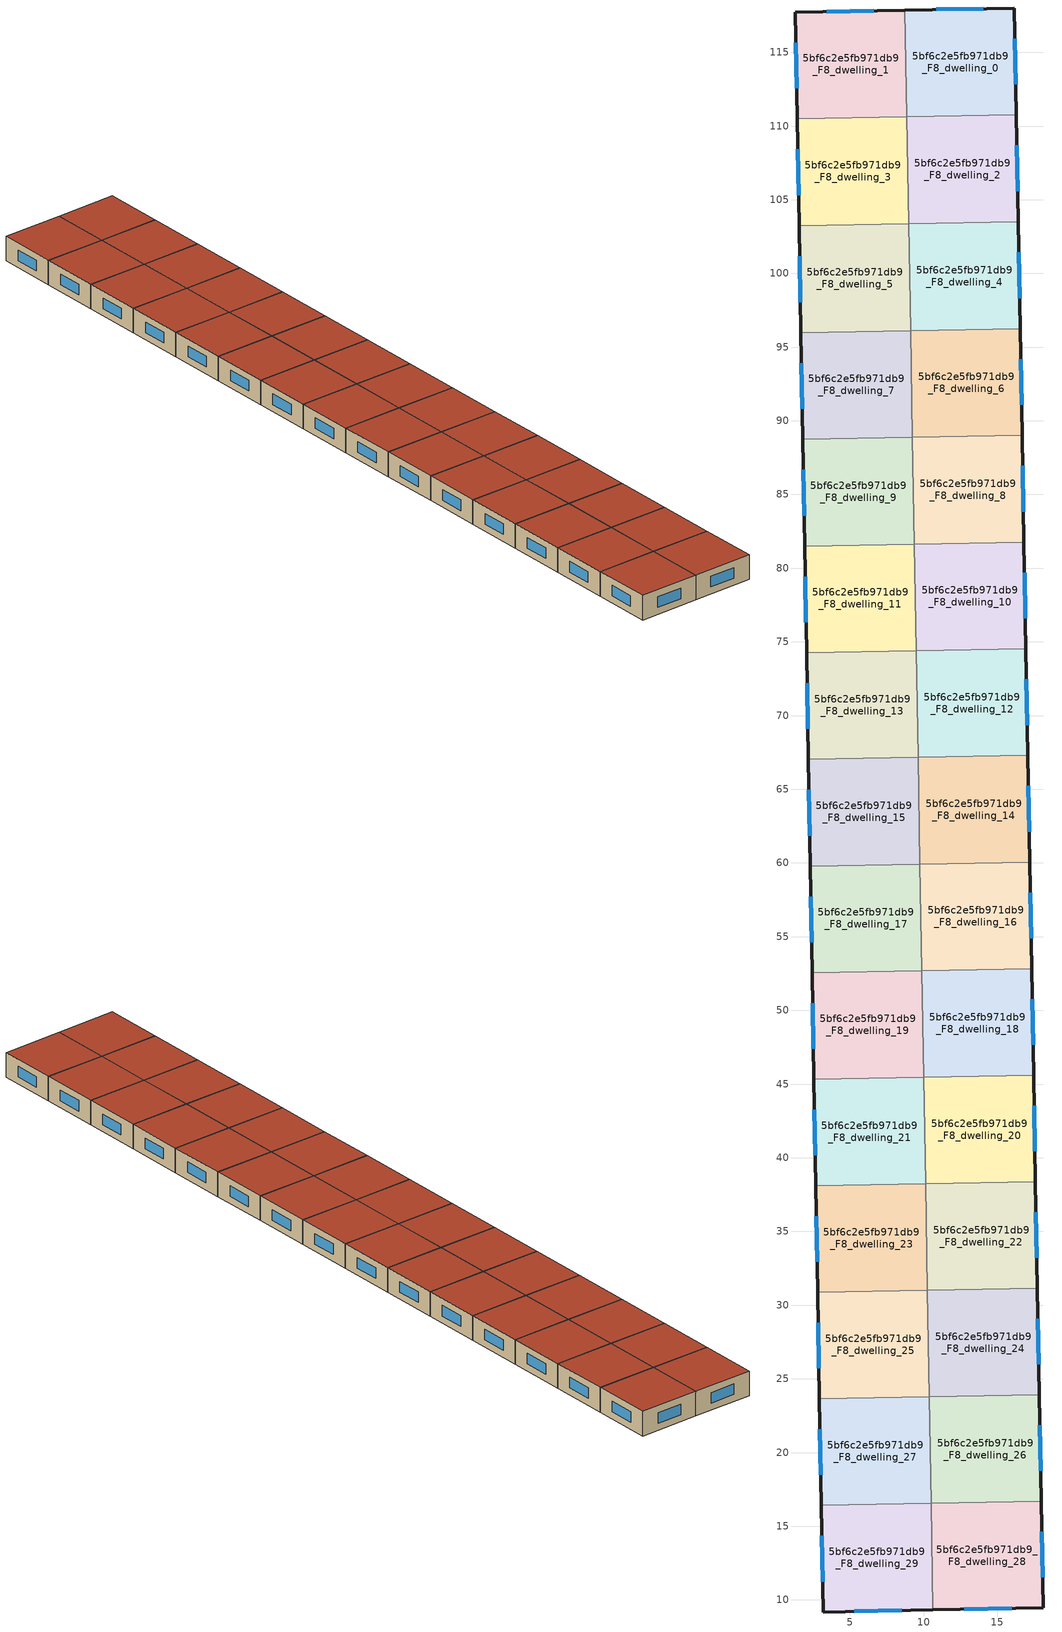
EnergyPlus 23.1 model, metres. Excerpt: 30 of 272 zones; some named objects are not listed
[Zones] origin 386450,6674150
5bf6c2e5fb971db9_F8_dwelling_0
 floor to 5bf6c2e5fb971db9_F7_dwelling_0 (EU_floor_Construction): 16.16,118.01 16.29,110.75 8.86,110.62 8.73,117.87 z24
 wall outside (EU_wall_Construction): 16.29,110.75 16.16,118.01 8.73,117.87 z24:27
 wall to 5bf6c2e5fb971db9_F8_dwelling_1 (EU_wall_Construction): 8.73,117.87 8.86,110.62 z24:27
 wall to 5bf6c2e5fb971db9_F8_dwelling_2 (EU_wall_Construction): 8.86,110.62 16.29,110.75 z24:27
 window (EU_Window_Construction): 14.03,117.97 10.85,117.91 / 16.25,112.82 16.19,115.93 z24.86:26.14
 roof outside (EU_roof_Construction): 16.29,110.75 16.16,118.01 8.73,117.87 8.86,110.62 z27
5bf6c2e5fb971db9_F8_dwelling_1
 floor to 5bf6c2e5fb971db9_F7_dwelling_1 (EU_floor_Construction): 8.73,117.87 8.86,110.62 1.42,110.48 1.3,117.72 z24
 wall outside (EU_wall_Construction): 8.73,117.87 1.3,117.72 1.42,110.48 z24:27
 wall to 5bf6c2e5fb971db9_F8_dwelling_3 (EU_wall_Construction): 1.42,110.48 8.85,110.62 z24:27
 window (EU_Window_Construction): 6.61,117.83 3.42,117.77 / 1.33,115.66 1.39,112.55 z24.86:26.14
 roof outside (EU_roof_Construction): 8.86,110.62 8.73,117.87 1.3,117.72 1.42,110.48 z27
5bf6c2e5fb971db9_F8_dwelling_10
 floor to 5bf6c2e5fb971db9_F7_dwelling_10 (EU_floor_Construction): 16.8,81.77 16.93,74.53 9.49,74.4 9.36,81.64 z24
 wall outside (EU_wall_Construction): 16.93,74.53 16.8,81.77 z24:27
 wall to 5bf6c2e5fb971db9_F8_dwelling_11 (EU_wall_Construction): 9.36,81.64 9.49,74.4 z24:27
 wall to 5bf6c2e5fb971db9_F8_dwelling_12 (EU_wall_Construction): 9.49,74.4 16.93,74.53 z24:27
 wall to 5bf6c2e5fb971db9_F8_dwelling_8 (EU_wall_Construction): 16.8,81.77 9.37,81.64 z24:27
 window (EU_Window_Construction): 16.9,76.6 16.84,79.7 z24.86:26.14
 roof outside (EU_roof_Construction): 16.93,74.53 16.8,81.77 9.36,81.64 9.49,74.4 z27
5bf6c2e5fb971db9_F8_dwelling_11
 floor to 5bf6c2e5fb971db9_F7_dwelling_11 (EU_floor_Construction): 9.36,81.64 9.49,74.4 2.05,74.26 1.92,81.5 z24
 wall outside (EU_wall_Construction): 1.92,81.5 2.05,74.26 z24:27
 wall to 5bf6c2e5fb971db9_F8_dwelling_9 (EU_wall_Construction): 9.36,81.64 1.92,81.5 z24:27
 wall to 5bf6c2e5fb971db9_F8_dwelling_13 (EU_wall_Construction): 2.05,74.26 9.49,74.4 z24:27
 window (EU_Window_Construction): 1.96,79.43 2.01,76.33 z24.86:26.14
 roof outside (EU_roof_Construction): 9.49,74.4 9.36,81.64 1.92,81.5 2.05,74.26 z27
5bf6c2e5fb971db9_F8_dwelling_12
 floor to 5bf6c2e5fb971db9_F7_dwelling_12 (EU_floor_Construction): 16.93,74.53 17.07,67.29 9.62,67.16 9.49,74.4 z24
 wall outside (EU_wall_Construction): 17.07,67.29 16.93,74.53 z24:27
 wall to 5bf6c2e5fb971db9_F8_dwelling_13 (EU_wall_Construction): 9.49,74.4 9.62,67.16 z24:27
 wall to 5bf6c2e5fb971db9_F8_dwelling_14 (EU_wall_Construction): 9.62,67.16 17.07,67.29 z24:27
 window (EU_Window_Construction): 17.03,69.36 16.97,72.46 z24.86:26.14
 roof outside (EU_roof_Construction): 17.07,67.29 16.93,74.53 9.49,74.4 9.62,67.16 z27
5bf6c2e5fb971db9_F8_dwelling_13
 floor to 5bf6c2e5fb971db9_F7_dwelling_13 (EU_floor_Construction): 9.49,74.4 9.62,67.16 2.17,67.03 2.05,74.26 z24
 wall outside (EU_wall_Construction): 2.05,74.26 2.17,67.03 z24:27
 wall to 5bf6c2e5fb971db9_F8_dwelling_15 (EU_wall_Construction): 2.17,67.03 9.62,67.16 z24:27
 window (EU_Window_Construction): 2.09,72.2 2.14,69.09 z24.86:26.14
 roof outside (EU_roof_Construction): 9.62,67.16 9.49,74.4 2.05,74.26 2.17,67.03 z27
5bf6c2e5fb971db9_F8_dwelling_14
 floor to 5bf6c2e5fb971db9_F7_dwelling_14 (EU_floor_Construction): 17.07,67.29 17.19,60.06 9.75,59.92 9.62,67.16 z24
 wall outside (EU_wall_Construction): 17.19,60.06 17.07,67.29 z24:27
 wall to 5bf6c2e5fb971db9_F8_dwelling_15 (EU_wall_Construction): 9.62,67.16 9.75,59.92 z24:27
 wall to 5bf6c2e5fb971db9_F8_dwelling_16 (EU_wall_Construction): 9.75,59.92 17.19,60.06 z24:27
 window (EU_Window_Construction): 17.16,62.13 17.1,65.23 z24.86:26.14
 roof outside (EU_roof_Construction): 17.19,60.06 17.07,67.29 9.62,67.16 9.75,59.92 z27
5bf6c2e5fb971db9_F8_dwelling_15
 floor to 5bf6c2e5fb971db9_F7_dwelling_15 (EU_floor_Construction): 9.62,67.16 9.75,59.92 2.3,59.79 2.17,67.03 z24
 wall outside (EU_wall_Construction): 2.17,67.03 2.3,59.79 z24:27
 wall to 5bf6c2e5fb971db9_F8_dwelling_17 (EU_wall_Construction): 2.3,59.79 9.75,59.92 z24:27
 window (EU_Window_Construction): 2.21,64.96 2.26,61.86 z24.86:26.14
 roof outside (EU_roof_Construction): 9.75,59.92 9.62,67.16 2.17,67.03 2.3,59.79 z27
5bf6c2e5fb971db9_F8_dwelling_16
 floor to 5bf6c2e5fb971db9_F7_dwelling_16 (EU_floor_Construction): 17.19,60.06 17.32,52.82 9.88,52.69 9.75,59.92 z24
 wall outside (EU_wall_Construction): 17.32,52.82 17.19,60.06 z24:27
 wall to 5bf6c2e5fb971db9_F8_dwelling_17 (EU_wall_Construction): 9.75,59.92 9.88,52.69 z24:27
 wall to 5bf6c2e5fb971db9_F8_dwelling_18 (EU_wall_Construction): 9.88,52.69 17.32,52.82 z24:27
 window (EU_Window_Construction): 17.29,54.89 17.23,57.99 z24.86:26.14
 roof outside (EU_roof_Construction): 17.32,52.82 17.19,60.06 9.75,59.92 9.88,52.69 z27
5bf6c2e5fb971db9_F8_dwelling_17
 floor to 5bf6c2e5fb971db9_F7_dwelling_17 (EU_floor_Construction): 9.75,59.92 9.88,52.69 2.43,52.56 2.3,59.79 z24
 wall outside (EU_wall_Construction): 2.3,59.79 2.43,52.56 z24:27
 wall to 5bf6c2e5fb971db9_F8_dwelling_19 (EU_wall_Construction): 2.43,52.56 9.87,52.69 z24:27
 window (EU_Window_Construction): 2.34,57.72 2.39,54.62 z24.86:26.14
 roof outside (EU_roof_Construction): 9.88,52.69 9.75,59.92 2.3,59.79 2.43,52.56 z27
5bf6c2e5fb971db9_F8_dwelling_18
 floor to 5bf6c2e5fb971db9_F7_dwelling_18 (EU_floor_Construction): 17.32,52.82 17.45,45.59 10,45.46 9.87,52.69 z24
 wall outside (EU_wall_Construction): 17.45,45.59 17.32,52.82 z24:27
 wall to 5bf6c2e5fb971db9_F8_dwelling_19 (EU_wall_Construction): 9.87,52.69 10,45.46 z24:27
 wall to 5bf6c2e5fb971db9_F8_dwelling_20 (EU_wall_Construction): 10,45.46 17.45,45.59 z24:27
 window (EU_Window_Construction): 17.42,47.66 17.36,50.76 z24.86:26.14
 roof outside (EU_roof_Construction): 17.45,45.59 17.32,52.82 9.87,52.69 10,45.46 z27
5bf6c2e5fb971db9_F8_dwelling_19
 floor to 5bf6c2e5fb971db9_F7_dwelling_19 (EU_floor_Construction): 9.87,52.69 10,45.46 2.55,45.33 2.43,52.56 z24
 wall outside (EU_wall_Construction): 2.43,52.56 2.55,45.33 z24:27
 wall to 5bf6c2e5fb971db9_F8_dwelling_21 (EU_wall_Construction): 2.55,45.33 10,45.46 z24:27
 window (EU_Window_Construction): 2.46,50.49 2.52,47.39 z24.86:26.14
 roof outside (EU_roof_Construction): 10,45.46 9.87,52.69 2.43,52.56 2.55,45.33 z27
5bf6c2e5fb971db9_F8_dwelling_2
 floor to 5bf6c2e5fb971db9_F7_dwelling_2 (EU_floor_Construction): 16.29,110.75 16.42,103.5 8.98,103.37 8.85,110.62 z24
 wall outside (EU_wall_Construction): 16.42,103.5 16.29,110.75 z24:27
 wall to 5bf6c2e5fb971db9_F8_dwelling_3 (EU_wall_Construction): 8.85,110.62 8.98,103.37 z24:27
 wall to 5bf6c2e5fb971db9_F8_dwelling_4 (EU_wall_Construction): 8.98,103.37 16.42,103.5 z24:27
 window (EU_Window_Construction): 16.38,105.57 16.32,108.68 z24.86:26.14
 roof outside (EU_roof_Construction): 16.42,103.5 16.29,110.75 8.85,110.62 8.98,103.37 z27
5bf6c2e5fb971db9_F8_dwelling_20
 floor to 5bf6c2e5fb971db9_F7_dwelling_20 (EU_floor_Construction): 17.45,45.59 17.58,38.36 10.13,38.23 10,45.46 z24
 wall outside (EU_wall_Construction): 17.58,38.36 17.45,45.59 z24:27
 wall to 5bf6c2e5fb971db9_F8_dwelling_21 (EU_wall_Construction): 10,45.46 10.13,38.23 z24:27
 wall to 5bf6c2e5fb971db9_F8_dwelling_22 (EU_wall_Construction): 10.13,38.23 17.58,38.36 z24:27
 window (EU_Window_Construction): 17.55,40.43 17.49,43.53 z24.86:26.14
 roof outside (EU_roof_Construction): 17.58,38.36 17.45,45.59 10,45.46 10.13,38.23 z27
5bf6c2e5fb971db9_F8_dwelling_21
 floor to 5bf6c2e5fb971db9_F7_dwelling_21 (EU_floor_Construction): 10,45.46 10.13,38.23 2.68,38.1 2.55,45.33 z24
 wall outside (EU_wall_Construction): 2.55,45.33 2.68,38.1 z24:27
 wall to 5bf6c2e5fb971db9_F8_dwelling_23 (EU_wall_Construction): 2.68,38.1 10.13,38.23 z24:27
 window (EU_Window_Construction): 2.59,43.26 2.64,40.16 z24.86:26.14
 roof outside (EU_roof_Construction): 10.13,38.23 10,45.46 2.55,45.33 2.68,38.1 z27
5bf6c2e5fb971db9_F8_dwelling_22
 floor to 5bf6c2e5fb971db9_F7_dwelling_22 (EU_floor_Construction): 17.58,38.36 17.71,31.14 10.26,31 10.13,38.23 z24
 wall outside (EU_wall_Construction): 17.71,31.14 17.58,38.36 z24:27
 wall to 5bf6c2e5fb971db9_F8_dwelling_23 (EU_wall_Construction): 10.13,38.23 10.26,31 z24:27
 wall to 5bf6c2e5fb971db9_F8_dwelling_24 (EU_wall_Construction): 10.26,31 17.71,31.14 z24:27
 window (EU_Window_Construction): 17.67,33.2 17.62,36.3 z24.86:26.14
 roof outside (EU_roof_Construction): 17.71,31.14 17.58,38.36 10.13,38.23 10.26,31 z27
5bf6c2e5fb971db9_F8_dwelling_23
 floor to 5bf6c2e5fb971db9_F7_dwelling_23 (EU_floor_Construction): 10.13,38.23 10.26,31 2.8,30.87 2.68,38.1 z24
 wall outside (EU_wall_Construction): 2.68,38.1 2.8,30.87 z24:27
 wall to 5bf6c2e5fb971db9_F8_dwelling_25 (EU_wall_Construction): 2.8,30.87 10.26,31 z24:27
 window (EU_Window_Construction): 2.71,36.03 2.77,32.94 z24.86:26.14
 roof outside (EU_roof_Construction): 10.26,31 10.13,38.23 2.68,38.1 2.8,30.87 z27
5bf6c2e5fb971db9_F8_dwelling_24
 floor to 5bf6c2e5fb971db9_F7_dwelling_24 (EU_floor_Construction): 17.71,31.14 17.84,23.91 10.39,23.78 10.26,31 z24
 wall outside (EU_wall_Construction): 17.84,23.91 17.71,31.14 z24:27
 wall to 5bf6c2e5fb971db9_F8_dwelling_25 (EU_wall_Construction): 10.26,31 10.39,23.78 17.84,23.91 z24:27
 window (EU_Window_Construction): 17.8,25.98 17.75,29.07 z24.86:26.14
 roof outside (EU_roof_Construction): 17.84,23.91 17.71,31.14 10.26,31 10.39,23.78 z27
5bf6c2e5fb971db9_F8_dwelling_25
 floor to 5bf6c2e5fb971db9_F7_dwelling_25 (EU_floor_Construction): 10.26,31 10.39,23.78 2.93,23.64 2.8,30.87 z24
 wall outside (EU_wall_Construction): 2.8,30.87 2.93,23.64 z24:27
 wall to 5bf6c2e5fb971db9_F8_dwelling_26 (EU_wall_Construction): 10.38,23.78 17.84,23.91 z24:27
 wall to 5bf6c2e5fb971db9_F8_dwelling_27 (EU_wall_Construction): 2.93,23.64 10.38,23.78 z24:27
 window (EU_Window_Construction): 2.84,28.81 2.89,25.71 z24.86:26.14
 roof outside (EU_roof_Construction): 10.39,23.78 10.26,31 2.8,30.87 2.93,23.64 z27
5bf6c2e5fb971db9_F8_dwelling_26
 floor to 5bf6c2e5fb971db9_F7_dwelling_26 (EU_floor_Construction): 17.84,23.91 17.97,16.69 10.51,16.56 10.38,23.78 z24
 wall outside (EU_wall_Construction): 17.97,16.69 17.84,23.91 z24:27
 wall to 5bf6c2e5fb971db9_F8_dwelling_28 (EU_wall_Construction): 10.51,16.56 17.97,16.69 z24:27
 wall to 5bf6c2e5fb971db9_F8_dwelling_27 (EU_wall_Construction): 10.38,23.78 10.51,16.56 z24:27
 window (EU_Window_Construction): 17.93,18.75 17.88,21.85 z24.86:26.14
 roof outside (EU_roof_Construction): 17.97,16.69 17.84,23.91 10.38,23.78 10.51,16.56 z27
5bf6c2e5fb971db9_F8_dwelling_27
 floor to 5bf6c2e5fb971db9_F7_dwelling_27 (EU_floor_Construction): 10.38,23.78 10.51,16.56 3.05,16.42 2.93,23.64 z24
 wall outside (EU_wall_Construction): 2.93,23.64 3.05,16.42 z24:27
 wall to 5bf6c2e5fb971db9_F8_dwelling_29 (EU_wall_Construction): 3.05,16.42 10.5,16.56 z24:27
 wall to 5bf6c2e5fb971db9_F8_dwelling_28 (EU_wall_Construction): 10.5,16.56 10.51,16.56 z24:27
 window (EU_Window_Construction): 2.96,21.58 3.02,18.49 z24.86:26.14
 roof outside (EU_roof_Construction): 10.51,16.56 10.38,23.78 2.93,23.64 3.05,16.42 z27
5bf6c2e5fb971db9_F8_dwelling_28
 floor to 5bf6c2e5fb971db9_F7_dwelling_28 (EU_floor_Construction): 17.97,16.69 18.1,9.49 10.63,9.33 10.5,16.55 10.51,16.56 z24
 wall outside (EU_wall_Construction): 10.63,9.33 18.1,9.49 17.97,16.69 z24:27
 wall to 5bf6c2e5fb971db9_F8_dwelling_29 (EU_wall_Construction): 10.5,16.55 10.63,9.33 z24:27
 window (EU_Window_Construction): 18.06,11.54 18.01,14.63 / 12.76,9.38 15.96,9.44 z24.86:26.14
 roof outside (EU_roof_Construction): 18.1,9.49 17.97,16.69 10.51,16.56 10.5,16.55 10.63,9.33 z27
5bf6c2e5fb971db9_F8_dwelling_29
 floor to 5bf6c2e5fb971db9_F7_dwelling_29 (EU_floor_Construction): 10.5,16.55 10.63,9.33 3.18,9.18 3.05,16.42 z24
 wall outside (EU_wall_Construction): 3.05,16.42 3.18,9.18 10.63,9.33 z24:27
 window (EU_Window_Construction): 5.31,9.23 8.5,9.29 / 3.09,14.35 3.14,11.25 z24.86:26.14
 roof outside (EU_roof_Construction): 10.63,9.33 10.5,16.55 3.05,16.42 3.18,9.18 z27
5bf6c2e5fb971db9_F8_dwelling_3
 floor to 5bf6c2e5fb971db9_F7_dwelling_3 (EU_floor_Construction): 8.85,110.62 8.98,103.37 1.55,103.24 1.42,110.48 z24
 wall outside (EU_wall_Construction): 1.42,110.48 1.55,103.24 z24:27
 wall to 5bf6c2e5fb971db9_F8_dwelling_5 (EU_wall_Construction): 1.55,103.24 8.98,103.37 z24:27
 window (EU_Window_Construction): 1.46,108.41 1.51,105.31 z24.86:26.14
 roof outside (EU_roof_Construction): 8.98,103.37 8.85,110.62 1.42,110.48 1.55,103.24 z27
5bf6c2e5fb971db9_F8_dwelling_4
 floor to 5bf6c2e5fb971db9_F7_dwelling_4 (EU_floor_Construction): 16.42,103.5 16.55,96.25 9.11,96.12 8.98,103.37 z24
 wall outside (EU_wall_Construction): 16.55,96.25 16.42,103.5 z24:27
 wall to 5bf6c2e5fb971db9_F8_dwelling_5 (EU_wall_Construction): 8.98,103.37 9.11,96.12 z24:27
 wall to 5bf6c2e5fb971db9_F8_dwelling_6 (EU_wall_Construction): 9.11,96.12 16.55,96.25 z24:27
 window (EU_Window_Construction): 16.51,98.33 16.45,101.43 z24.86:26.14
 roof outside (EU_roof_Construction): 16.55,96.25 16.42,103.5 8.98,103.37 9.11,96.12 z27
5bf6c2e5fb971db9_F8_dwelling_5
 floor to 5bf6c2e5fb971db9_F7_dwelling_5 (EU_floor_Construction): 8.98,103.37 9.11,96.12 1.67,95.99 1.55,103.24 z24
 wall outside (EU_wall_Construction): 1.55,103.24 1.67,95.99 z24:27
 wall to 5bf6c2e5fb971db9_F8_dwelling_7 (EU_wall_Construction): 1.67,95.99 9.11,96.12 z24:27
 window (EU_Window_Construction): 1.58,101.16 1.64,98.06 z24.86:26.14
 roof outside (EU_roof_Construction): 9.11,96.12 8.98,103.37 1.55,103.24 1.67,95.99 z27
5bf6c2e5fb971db9_F8_dwelling_6
 floor to 5bf6c2e5fb971db9_F7_dwelling_6 (EU_floor_Construction): 16.55,96.25 16.68,89.01 9.24,88.88 9.11,96.12 z24
 wall outside (EU_wall_Construction): 16.68,89.01 16.55,96.25 z24:27
 wall to 5bf6c2e5fb971db9_F8_dwelling_7 (EU_wall_Construction): 9.11,96.12 9.24,88.88 z24:27
 wall to 5bf6c2e5fb971db9_F8_dwelling_8 (EU_wall_Construction): 9.24,88.88 16.68,89.01 z24:27
 window (EU_Window_Construction): 16.64,91.08 16.58,94.19 z24.86:26.14
 roof outside (EU_roof_Construction): 16.68,89.01 16.55,96.25 9.11,96.12 9.24,88.88 z27
5bf6c2e5fb971db9_F8_dwelling_7
 floor to 5bf6c2e5fb971db9_F7_dwelling_7 (EU_floor_Construction): 9.11,96.12 9.24,88.88 1.8,88.75 1.67,95.99 z24
 wall outside (EU_wall_Construction): 1.67,95.99 1.8,88.75 z24:27
 wall to 5bf6c2e5fb971db9_F8_dwelling_9 (EU_wall_Construction): 1.8,88.75 9.24,88.88 z24:27
 window (EU_Window_Construction): 1.71,93.92 1.76,90.81 z24.86:26.14
 roof outside (EU_roof_Construction): 9.24,88.88 9.11,96.12 1.67,95.99 1.8,88.75 z27
5bf6c2e5fb971db9_F8_dwelling_8
 floor to 5bf6c2e5fb971db9_F7_dwelling_8 (EU_floor_Construction): 16.68,89.01 16.8,81.77 9.37,81.64 9.24,88.88 z24
 wall outside (EU_wall_Construction): 16.8,81.77 16.68,89.01 z24:27
 wall to 5bf6c2e5fb971db9_F8_dwelling_9 (EU_wall_Construction): 9.24,88.88 9.37,81.64 z24:27
 window (EU_Window_Construction): 16.77,83.84 16.71,86.94 z24.86:26.14
 roof outside (EU_roof_Construction): 16.8,81.77 16.68,89.01 9.24,88.88 9.37,81.64 z27
5bf6c2e5fb971db9_F8_dwelling_9
 floor to 5bf6c2e5fb971db9_F7_dwelling_9 (EU_floor_Construction): 9.24,88.88 9.37,81.64 1.92,81.5 1.8,88.75 z24
 wall outside (EU_wall_Construction): 1.8,88.75 1.92,81.5 z24:27
 window (EU_Window_Construction): 1.83,86.68 1.89,83.57 z24.86:26.14
 roof outside (EU_roof_Construction): 9.37,81.64 9.24,88.88 1.8,88.75 1.92,81.5 z27
[Building]
EU S2 Campaign: North Axis=0; Terrain=City; Solar Distribution=FullExterior
[Site:Location]
Helsinki-Vantaa.AP: Latitude=60.317; Longitude=24.963; Time Zone=2; Elevation=54.6
[SizingPeriod:WeatherFileDays]
AnnualSizingPeriod: Begin Month=1; Begin Day of Month=1; End Month=12; End Day of Month=31; Day of Week for Start Day=Monday; Use Weather File Daylight Saving Period=No; Use Weather File Rain and Snow Indicators=No
[MATERIAL]
EU_InternalMass_Material: Roughness=MediumRough; Thickness=0.1; Conductivity=1; Density=1800; Specific Heat=900; Thermal Absorptance=0.9; Solar Absorptance=0.7; Visible Absorptance=0.7
[MATERIAL:NOMASS] Roughness=MediumRough; Thermal Absorptance=0.9; Solar Absorptance=0.7; Visible Absorptance=0.7
Name | Thermal Resistance
EU_wall_NoMass | 1.10183
EU_roof_NoMass; EU_floor_NoMass | 1.70606
[WINDOWMATERIAL:SIMPLEGLAZINGSYSTEM]
EU_Window_SimpleGlazing: UFactor=3.11035; Solar Heat Gain Coefficient=0.8; Visible Transmittance=0.8
[CONSTRUCTION]
EU_wall_Construction: EU_wall_NoMass
EU_roof_Construction: EU_roof_NoMass
EU_floor_Construction: EU_floor_NoMass
EU_Window_Construction: EU_Window_SimpleGlazing
EU_InternalMass_Construction: EU_InternalMass_Material
[ZONE] Type=1; Multiplier=1; Ceiling Height=autocalculate; Floor Area=autocalculate; Part of Total Floor Area=Yes
Name | Volume
5bf6c2e5fb971db9_F8_dwelling_0 | 161.67
5bf6c2e5fb971db9_F8_dwelling_1; 5bf6c2e5fb971db9_F8_dwelling_22 | 161.662
5bf6c2e5fb971db9_F8_dwelling_10; 5bf6c2e5fb971db9_F8_dwelling_26 | 161.648
5bf6c2e5fb971db9_F8_dwelling_11 | 161.659
5bf6c2e5fb971db9_F8_dwelling_12 | 161.658
5bf6c2e5fb971db9_F8_dwelling_13 | 161.667
5bf6c2e5fb971db9_F8_dwelling_14 | 161.656
5bf6c2e5fb971db9_F8_dwelling_15 | 161.688
5bf6c2e5fb971db9_F8_dwelling_16 | 161.678
5bf6c2e5fb971db9_F8_dwelling_17 | 161.677
5bf6c2e5fb971db9_F8_dwelling_18 | 161.654
5bf6c2e5fb971db9_F8_dwelling_19; 5bf6c2e5fb971db9_F8_dwelling_2 | 161.675
5bf6c2e5fb971db9_F8_dwelling_20; 5bf6c2e5fb971db9_F8_dwelling_28; 5bf6c2e5fb971db9_F8_dwelling_4 | 161.663
5bf6c2e5fb971db9_F8_dwelling_21 | 161.651
5bf6c2e5fb971db9_F8_dwelling_23; 5bf6c2e5fb971db9_F8_dwelling_7 | 161.683
5bf6c2e5fb971db9_F8_dwelling_24 | 161.672
5bf6c2e5fb971db9_F8_dwelling_25; 5bf6c2e5fb971db9_F8_dwelling_9 | 161.681
5bf6c2e5fb971db9_F8_dwelling_27 | 161.668
5bf6c2e5fb971db9_F8_dwelling_29 | 161.655
5bf6c2e5fb971db9_F8_dwelling_3 | 161.674
5bf6c2e5fb971db9_F8_dwelling_5 | 161.684
5bf6c2e5fb971db9_F8_dwelling_6 | 161.673
5bf6c2e5fb971db9_F8_dwelling_8 | 161.671
[INTERNALMASS] Construction=EU_InternalMass_Construction
Name | Zone or ZoneList | Surface Area
5bf6c2e5fb971db9_F8_dwelling_0_EU_InternalMass | 5bf6c2e5fb971db9_F8_dwelling_0 | 53.8892
5bf6c2e5fb971db9_F8_dwelling_1_EU_InternalMass | 5bf6c2e5fb971db9_F8_dwelling_1 | 53.8859
5bf6c2e5fb971db9_F8_dwelling_2_EU_InternalMass | 5bf6c2e5fb971db9_F8_dwelling_2 | 53.8916
5bf6c2e5fb971db9_F8_dwelling_3_EU_InternalMass | 5bf6c2e5fb971db9_F8_dwelling_3 | 53.8915
5bf6c2e5fb971db9_F8_dwelling_4_EU_InternalMass | 5bf6c2e5fb971db9_F8_dwelling_4 | 53.8858
5bf6c2e5fb971db9_F8_dwelling_5_EU_InternalMass | 5bf6c2e5fb971db9_F8_dwelling_5 | 53.8965
5bf6c2e5fb971db9_F8_dwelling_6_EU_InternalMass | 5bf6c2e5fb971db9_F8_dwelling_6 | 53.8909
5bf6c2e5fb971db9_F8_dwelling_7_EU_InternalMass | 5bf6c2e5fb971db9_F8_dwelling_7 | 53.8924
5bf6c2e5fb971db9_F8_dwelling_8_EU_InternalMass | 5bf6c2e5fb971db9_F8_dwelling_8 | 53.8922
5bf6c2e5fb971db9_F8_dwelling_9_EU_InternalMass | 5bf6c2e5fb971db9_F8_dwelling_9 | 53.8938
5bf6c2e5fb971db9_F8_dwelling_10_EU_InternalMass | 5bf6c2e5fb971db9_F8_dwelling_10 | 53.8827
5bf6c2e5fb971db9_F8_dwelling_11_EU_InternalMass | 5bf6c2e5fb971db9_F8_dwelling_11 | 53.8878
5bf6c2e5fb971db9_F8_dwelling_12_EU_InternalMass | 5bf6c2e5fb971db9_F8_dwelling_12 | 53.8859
5bf6c2e5fb971db9_F8_dwelling_13_EU_InternalMass | 5bf6c2e5fb971db9_F8_dwelling_13 | 53.8873
5bf6c2e5fb971db9_F8_dwelling_14_EU_InternalMass | 5bf6c2e5fb971db9_F8_dwelling_14 | 53.8836
5bf6c2e5fb971db9_F8_dwelling_15_EU_InternalMass | 5bf6c2e5fb971db9_F8_dwelling_15 | 53.8944
5bf6c2e5fb971db9_F8_dwelling_16_EU_InternalMass | 5bf6c2e5fb971db9_F8_dwelling_16 | 53.8942
5bf6c2e5fb971db9_F8_dwelling_17_EU_InternalMass | 5bf6c2e5fb971db9_F8_dwelling_17 | 53.8922
5bf6c2e5fb971db9_F8_dwelling_18_EU_InternalMass | 5bf6c2e5fb971db9_F8_dwelling_18 | 53.8845
5bf6c2e5fb971db9_F8_dwelling_19_EU_InternalMass | 5bf6c2e5fb971db9_F8_dwelling_19 | 53.8934
5bf6c2e5fb971db9_F8_dwelling_20_EU_InternalMass | 5bf6c2e5fb971db9_F8_dwelling_20 | 53.8895
5bf6c2e5fb971db9_F8_dwelling_21_EU_InternalMass | 5bf6c2e5fb971db9_F8_dwelling_21 | 53.8855
5bf6c2e5fb971db9_F8_dwelling_22_EU_InternalMass | 5bf6c2e5fb971db9_F8_dwelling_22 | 53.8873
5bf6c2e5fb971db9_F8_dwelling_23_EU_InternalMass | 5bf6c2e5fb971db9_F8_dwelling_23 | 53.8963
5bf6c2e5fb971db9_F8_dwelling_24_EU_InternalMass | 5bf6c2e5fb971db9_F8_dwelling_24 | 53.8887
5bf6c2e5fb971db9_F8_dwelling_25_EU_InternalMass | 5bf6c2e5fb971db9_F8_dwelling_25 | 53.8993
5bf6c2e5fb971db9_F8_dwelling_26_EU_InternalMass | 5bf6c2e5fb971db9_F8_dwelling_26 | 53.8808
5bf6c2e5fb971db9_F8_dwelling_27_EU_InternalMass | 5bf6c2e5fb971db9_F8_dwelling_27 | 53.8914
5bf6c2e5fb971db9_F8_dwelling_28_EU_InternalMass | 5bf6c2e5fb971db9_F8_dwelling_28 | 53.8917
5bf6c2e5fb971db9_F8_dwelling_29_EU_InternalMass | 5bf6c2e5fb971db9_F8_dwelling_29 | 53.8863
[OTHEREQUIPMENT] Fuel Type=Electricity; Design Level Calculation Method=Watts/Area; Power per Zone Floor Area=1; Fraction Latent=0; Fraction Radiant=0; Fraction Lost=0; Carbon Dioxide Generation Rate=0; EndUse Subcategory=EU_Step8_InternalGains
Name | Zone or ZoneList or Space or SpaceList | Schedule
EU_Step8_InternalGain_5bf6c2e5fb971db9_F8_dwelling_0_f000 | 5bf6c2e5fb971db9_F8_dwelling_0 | EU_Step8_GainSchedule_5bf6c2e5fb971db9_F8_dwelling_0_f000
EU_Step8_InternalGain_5bf6c2e5fb971db9_F8_dwelling_1_f000 | 5bf6c2e5fb971db9_F8_dwelling_1 | EU_Step8_GainSchedule_5bf6c2e5fb971db9_F8_dwelling_1_f000
EU_Step8_InternalGain_5bf6c2e5fb971db9_F8_dwelling_2_f000 | 5bf6c2e5fb971db9_F8_dwelling_2 | EU_Step8_GainSchedule_5bf6c2e5fb971db9_F8_dwelling_2_f000
EU_Step8_InternalGain_5bf6c2e5fb971db9_F8_dwelling_3_f000 | 5bf6c2e5fb971db9_F8_dwelling_3 | EU_Step8_GainSchedule_5bf6c2e5fb971db9_F8_dwelling_3_f000
EU_Step8_InternalGain_5bf6c2e5fb971db9_F8_dwelling_4_f000 | 5bf6c2e5fb971db9_F8_dwelling_4 | EU_Step8_GainSchedule_5bf6c2e5fb971db9_F8_dwelling_4_f000
EU_Step8_InternalGain_5bf6c2e5fb971db9_F8_dwelling_5_f000 | 5bf6c2e5fb971db9_F8_dwelling_5 | EU_Step8_GainSchedule_5bf6c2e5fb971db9_F8_dwelling_5_f000
EU_Step8_InternalGain_5bf6c2e5fb971db9_F8_dwelling_6_f000 | 5bf6c2e5fb971db9_F8_dwelling_6 | EU_Step8_GainSchedule_5bf6c2e5fb971db9_F8_dwelling_6_f000
EU_Step8_InternalGain_5bf6c2e5fb971db9_F8_dwelling_7_f000 | 5bf6c2e5fb971db9_F8_dwelling_7 | EU_Step8_GainSchedule_5bf6c2e5fb971db9_F8_dwelling_7_f000
EU_Step8_InternalGain_5bf6c2e5fb971db9_F8_dwelling_8_f000 | 5bf6c2e5fb971db9_F8_dwelling_8 | EU_Step8_GainSchedule_5bf6c2e5fb971db9_F8_dwelling_8_f000
EU_Step8_InternalGain_5bf6c2e5fb971db9_F8_dwelling_9_f000 | 5bf6c2e5fb971db9_F8_dwelling_9 | EU_Step8_GainSchedule_5bf6c2e5fb971db9_F8_dwelling_9_f000
EU_Step8_InternalGain_5bf6c2e5fb971db9_F8_dwelling_10_f000 | 5bf6c2e5fb971db9_F8_dwelling_10 | EU_Step8_GainSchedule_5bf6c2e5fb971db9_F8_dwelling_10_f000
EU_Step8_InternalGain_5bf6c2e5fb971db9_F8_dwelling_11_f000 | 5bf6c2e5fb971db9_F8_dwelling_11 | EU_Step8_GainSchedule_5bf6c2e5fb971db9_F8_dwelling_11_f000
EU_Step8_InternalGain_5bf6c2e5fb971db9_F8_dwelling_12_f000 | 5bf6c2e5fb971db9_F8_dwelling_12 | EU_Step8_GainSchedule_5bf6c2e5fb971db9_F8_dwelling_12_f000
EU_Step8_InternalGain_5bf6c2e5fb971db9_F8_dwelling_13_f000 | 5bf6c2e5fb971db9_F8_dwelling_13 | EU_Step8_GainSchedule_5bf6c2e5fb971db9_F8_dwelling_13_f000
EU_Step8_InternalGain_5bf6c2e5fb971db9_F8_dwelling_14_f000 | 5bf6c2e5fb971db9_F8_dwelling_14 | EU_Step8_GainSchedule_5bf6c2e5fb971db9_F8_dwelling_14_f000
EU_Step8_InternalGain_5bf6c2e5fb971db9_F8_dwelling_15_f000 | 5bf6c2e5fb971db9_F8_dwelling_15 | EU_Step8_GainSchedule_5bf6c2e5fb971db9_F8_dwelling_15_f000
EU_Step8_InternalGain_5bf6c2e5fb971db9_F8_dwelling_16_f000 | 5bf6c2e5fb971db9_F8_dwelling_16 | EU_Step8_GainSchedule_5bf6c2e5fb971db9_F8_dwelling_16_f000
EU_Step8_InternalGain_5bf6c2e5fb971db9_F8_dwelling_17_f000 | 5bf6c2e5fb971db9_F8_dwelling_17 | EU_Step8_GainSchedule_5bf6c2e5fb971db9_F8_dwelling_17_f000
EU_Step8_InternalGain_5bf6c2e5fb971db9_F8_dwelling_18_f000 | 5bf6c2e5fb971db9_F8_dwelling_18 | EU_Step8_GainSchedule_5bf6c2e5fb971db9_F8_dwelling_18_f000
EU_Step8_InternalGain_5bf6c2e5fb971db9_F8_dwelling_19_f000 | 5bf6c2e5fb971db9_F8_dwelling_19 | EU_Step8_GainSchedule_5bf6c2e5fb971db9_F8_dwelling_19_f000
EU_Step8_InternalGain_5bf6c2e5fb971db9_F8_dwelling_20_f000 | 5bf6c2e5fb971db9_F8_dwelling_20 | EU_Step8_GainSchedule_5bf6c2e5fb971db9_F8_dwelling_20_f000
EU_Step8_InternalGain_5bf6c2e5fb971db9_F8_dwelling_21_f000 | 5bf6c2e5fb971db9_F8_dwelling_21 | EU_Step8_GainSchedule_5bf6c2e5fb971db9_F8_dwelling_21_f000
EU_Step8_InternalGain_5bf6c2e5fb971db9_F8_dwelling_22_f000 | 5bf6c2e5fb971db9_F8_dwelling_22 | EU_Step8_GainSchedule_5bf6c2e5fb971db9_F8_dwelling_22_f000
EU_Step8_InternalGain_5bf6c2e5fb971db9_F8_dwelling_23_f000 | 5bf6c2e5fb971db9_F8_dwelling_23 | EU_Step8_GainSchedule_5bf6c2e5fb971db9_F8_dwelling_23_f000
EU_Step8_InternalGain_5bf6c2e5fb971db9_F8_dwelling_24_f000 | 5bf6c2e5fb971db9_F8_dwelling_24 | EU_Step8_GainSchedule_5bf6c2e5fb971db9_F8_dwelling_24_f000
EU_Step8_InternalGain_5bf6c2e5fb971db9_F8_dwelling_25_f000 | 5bf6c2e5fb971db9_F8_dwelling_25 | EU_Step8_GainSchedule_5bf6c2e5fb971db9_F8_dwelling_25_f000
EU_Step8_InternalGain_5bf6c2e5fb971db9_F8_dwelling_26_f000 | 5bf6c2e5fb971db9_F8_dwelling_26 | EU_Step8_GainSchedule_5bf6c2e5fb971db9_F8_dwelling_26_f000
EU_Step8_InternalGain_5bf6c2e5fb971db9_F8_dwelling_27_f000 | 5bf6c2e5fb971db9_F8_dwelling_27 | EU_Step8_GainSchedule_5bf6c2e5fb971db9_F8_dwelling_27_f000
EU_Step8_InternalGain_5bf6c2e5fb971db9_F8_dwelling_28_f000 | 5bf6c2e5fb971db9_F8_dwelling_28 | EU_Step8_GainSchedule_5bf6c2e5fb971db9_F8_dwelling_28_f000
EU_Step8_InternalGain_5bf6c2e5fb971db9_F8_dwelling_29_f000 | 5bf6c2e5fb971db9_F8_dwelling_29 | EU_Step8_GainSchedule_5bf6c2e5fb971db9_F8_dwelling_29_f000
[ZONEVENTILATION:DESIGNFLOWRATE] Schedule=EU_AlwaysOn; Design Flow Rate Calculation Method=AirChanges/Hour; Air Changes per Hour=0.756316; Ventilation Type=Natural; Fan Pressure Rise=0; Fan Total Efficiency=1; Constant Term Coefficient=1; Temperature Term Coefficient=0; Velocity Term Coefficient=0; Velocity Squared Term Coefficient=0; Minimum Indoor Temperature=-100; Maximum Indoor Temperature=100; Delta Temperature=-100; Minimum Outdoor Temperature=-100; Maximum Outdoor Temperature=100; Maximum Wind Speed=40
Name | Zone or ZoneList or Space or SpaceList
EU_ConstantAir_5bf6c2e5fb971db9_F8_dwelling_0 | 5bf6c2e5fb971db9_F8_dwelling_0
EU_ConstantAir_5bf6c2e5fb971db9_F8_dwelling_1 | 5bf6c2e5fb971db9_F8_dwelling_1
EU_ConstantAir_5bf6c2e5fb971db9_F8_dwelling_2 | 5bf6c2e5fb971db9_F8_dwelling_2
EU_ConstantAir_5bf6c2e5fb971db9_F8_dwelling_3 | 5bf6c2e5fb971db9_F8_dwelling_3
EU_ConstantAir_5bf6c2e5fb971db9_F8_dwelling_4 | 5bf6c2e5fb971db9_F8_dwelling_4
EU_ConstantAir_5bf6c2e5fb971db9_F8_dwelling_5 | 5bf6c2e5fb971db9_F8_dwelling_5
EU_ConstantAir_5bf6c2e5fb971db9_F8_dwelling_6 | 5bf6c2e5fb971db9_F8_dwelling_6
EU_ConstantAir_5bf6c2e5fb971db9_F8_dwelling_7 | 5bf6c2e5fb971db9_F8_dwelling_7
EU_ConstantAir_5bf6c2e5fb971db9_F8_dwelling_8 | 5bf6c2e5fb971db9_F8_dwelling_8
EU_ConstantAir_5bf6c2e5fb971db9_F8_dwelling_9 | 5bf6c2e5fb971db9_F8_dwelling_9
EU_ConstantAir_5bf6c2e5fb971db9_F8_dwelling_10 | 5bf6c2e5fb971db9_F8_dwelling_10
EU_ConstantAir_5bf6c2e5fb971db9_F8_dwelling_11 | 5bf6c2e5fb971db9_F8_dwelling_11
EU_ConstantAir_5bf6c2e5fb971db9_F8_dwelling_12 | 5bf6c2e5fb971db9_F8_dwelling_12
EU_ConstantAir_5bf6c2e5fb971db9_F8_dwelling_13 | 5bf6c2e5fb971db9_F8_dwelling_13
EU_ConstantAir_5bf6c2e5fb971db9_F8_dwelling_14 | 5bf6c2e5fb971db9_F8_dwelling_14
EU_ConstantAir_5bf6c2e5fb971db9_F8_dwelling_15 | 5bf6c2e5fb971db9_F8_dwelling_15
EU_ConstantAir_5bf6c2e5fb971db9_F8_dwelling_16 | 5bf6c2e5fb971db9_F8_dwelling_16
EU_ConstantAir_5bf6c2e5fb971db9_F8_dwelling_17 | 5bf6c2e5fb971db9_F8_dwelling_17
EU_ConstantAir_5bf6c2e5fb971db9_F8_dwelling_18 | 5bf6c2e5fb971db9_F8_dwelling_18
EU_ConstantAir_5bf6c2e5fb971db9_F8_dwelling_19 | 5bf6c2e5fb971db9_F8_dwelling_19
EU_ConstantAir_5bf6c2e5fb971db9_F8_dwelling_20 | 5bf6c2e5fb971db9_F8_dwelling_20
EU_ConstantAir_5bf6c2e5fb971db9_F8_dwelling_21 | 5bf6c2e5fb971db9_F8_dwelling_21
EU_ConstantAir_5bf6c2e5fb971db9_F8_dwelling_22 | 5bf6c2e5fb971db9_F8_dwelling_22
EU_ConstantAir_5bf6c2e5fb971db9_F8_dwelling_23 | 5bf6c2e5fb971db9_F8_dwelling_23
EU_ConstantAir_5bf6c2e5fb971db9_F8_dwelling_24 | 5bf6c2e5fb971db9_F8_dwelling_24
EU_ConstantAir_5bf6c2e5fb971db9_F8_dwelling_25 | 5bf6c2e5fb971db9_F8_dwelling_25
EU_ConstantAir_5bf6c2e5fb971db9_F8_dwelling_26 | 5bf6c2e5fb971db9_F8_dwelling_26
EU_ConstantAir_5bf6c2e5fb971db9_F8_dwelling_27 | 5bf6c2e5fb971db9_F8_dwelling_27
EU_ConstantAir_5bf6c2e5fb971db9_F8_dwelling_28 | 5bf6c2e5fb971db9_F8_dwelling_28
EU_ConstantAir_5bf6c2e5fb971db9_F8_dwelling_29 | 5bf6c2e5fb971db9_F8_dwelling_29
[HVACTEMPLATE:ZONE:IDEALLOADSAIRSYSTEM] System Availability Schedule=EU_AlwaysOn; Maximum Heating Supply Air Temperature=50; Minimum Cooling Supply Air Temperature=13; Maximum Heating Supply Air Humidity Ratio=0.0156; Minimum Cooling Supply Air Humidity Ratio=0.0077; Heating Limit=NoLimit; Cooling Limit=NoLimit; Heating Availability Schedule=EU_AlwaysOn; Cooling Availability Schedule=EU_CoolingOff; Dehumidification Control Type=ConstantSensibleHeatRatio; Cooling Sensible Heat Ratio=0.7; Dehumidification Setpoint=60; Humidification Control Type=None; Humidification Setpoint=30; Outdoor Air Method=None; Outdoor Air Flow Rate per Person=0.00944; Outdoor Air Flow Rate per Zone Floor Area=0; Outdoor Air Flow Rate per Zone=0; Demand Controlled Ventilation Type=None; Outdoor Air Economizer Type=NoEconomizer; Heat Recovery Type=None; Sensible Heat Recovery Effectiveness=0.7; Latent Heat Recovery Effectiveness=0.65
Name | Template Thermostat
5bf6c2e5fb971db9_F8_dwelling_0 | EU_HeatOnly_5bf6c2e5fb971db9_F8_dwelling_0
5bf6c2e5fb971db9_F8_dwelling_1 | EU_HeatOnly_5bf6c2e5fb971db9_F8_dwelling_1
5bf6c2e5fb971db9_F8_dwelling_2 | EU_HeatOnly_5bf6c2e5fb971db9_F8_dwelling_2
5bf6c2e5fb971db9_F8_dwelling_3 | EU_HeatOnly_5bf6c2e5fb971db9_F8_dwelling_3
5bf6c2e5fb971db9_F8_dwelling_4 | EU_HeatOnly_5bf6c2e5fb971db9_F8_dwelling_4
5bf6c2e5fb971db9_F8_dwelling_5 | EU_HeatOnly_5bf6c2e5fb971db9_F8_dwelling_5
5bf6c2e5fb971db9_F8_dwelling_6 | EU_HeatOnly_5bf6c2e5fb971db9_F8_dwelling_6
5bf6c2e5fb971db9_F8_dwelling_7 | EU_HeatOnly_5bf6c2e5fb971db9_F8_dwelling_7
5bf6c2e5fb971db9_F8_dwelling_8 | EU_HeatOnly_5bf6c2e5fb971db9_F8_dwelling_8
5bf6c2e5fb971db9_F8_dwelling_9 | EU_HeatOnly_5bf6c2e5fb971db9_F8_dwelling_9
5bf6c2e5fb971db9_F8_dwelling_10 | EU_HeatOnly_5bf6c2e5fb971db9_F8_dwelling_10
5bf6c2e5fb971db9_F8_dwelling_11 | EU_HeatOnly_5bf6c2e5fb971db9_F8_dwelling_11
5bf6c2e5fb971db9_F8_dwelling_12 | EU_HeatOnly_5bf6c2e5fb971db9_F8_dwelling_12
5bf6c2e5fb971db9_F8_dwelling_13 | EU_HeatOnly_5bf6c2e5fb971db9_F8_dwelling_13
5bf6c2e5fb971db9_F8_dwelling_14 | EU_HeatOnly_5bf6c2e5fb971db9_F8_dwelling_14
5bf6c2e5fb971db9_F8_dwelling_15 | EU_HeatOnly_5bf6c2e5fb971db9_F8_dwelling_15
5bf6c2e5fb971db9_F8_dwelling_16 | EU_HeatOnly_5bf6c2e5fb971db9_F8_dwelling_16
5bf6c2e5fb971db9_F8_dwelling_17 | EU_HeatOnly_5bf6c2e5fb971db9_F8_dwelling_17
5bf6c2e5fb971db9_F8_dwelling_18 | EU_HeatOnly_5bf6c2e5fb971db9_F8_dwelling_18
5bf6c2e5fb971db9_F8_dwelling_19 | EU_HeatOnly_5bf6c2e5fb971db9_F8_dwelling_19
5bf6c2e5fb971db9_F8_dwelling_20 | EU_HeatOnly_5bf6c2e5fb971db9_F8_dwelling_20
5bf6c2e5fb971db9_F8_dwelling_21 | EU_HeatOnly_5bf6c2e5fb971db9_F8_dwelling_21
5bf6c2e5fb971db9_F8_dwelling_22 | EU_HeatOnly_5bf6c2e5fb971db9_F8_dwelling_22
5bf6c2e5fb971db9_F8_dwelling_23 | EU_HeatOnly_5bf6c2e5fb971db9_F8_dwelling_23
5bf6c2e5fb971db9_F8_dwelling_24 | EU_HeatOnly_5bf6c2e5fb971db9_F8_dwelling_24
5bf6c2e5fb971db9_F8_dwelling_25 | EU_HeatOnly_5bf6c2e5fb971db9_F8_dwelling_25
5bf6c2e5fb971db9_F8_dwelling_26 | EU_HeatOnly_5bf6c2e5fb971db9_F8_dwelling_26
5bf6c2e5fb971db9_F8_dwelling_27 | EU_HeatOnly_5bf6c2e5fb971db9_F8_dwelling_27
5bf6c2e5fb971db9_F8_dwelling_28 | EU_HeatOnly_5bf6c2e5fb971db9_F8_dwelling_28
5bf6c2e5fb971db9_F8_dwelling_29 | EU_HeatOnly_5bf6c2e5fb971db9_F8_dwelling_29
[SIZING:ZONE] Zone Cooling Design Supply Air Temperature Input Method=SupplyAirTemperature; Zone Cooling Design Supply Air Temperature=13; Zone Heating Design Supply Air Temperature Input Method=SupplyAirTemperature; Zone Heating Design Supply Air Temperature=50; Zone Cooling Design Supply Air Humidity Ratio=0.008; Zone Heating Design Supply Air Humidity Ratio=0.008; Cooling Design Air Flow Method=DesignDay; Cooling Design Air Flow Rate=0; Cooling Minimum Air Flow per Zone Floor Area=0.000762; Cooling Minimum Air Flow=0; Cooling Minimum Air Flow Fraction=0.2; Heating Design Air Flow Method=DesignDay; Heating Design Air Flow Rate=0; Heating Maximum Air Flow per Zone Floor Area=0.002032; Heating Maximum Air Flow=0.141576; Heating Maximum Air Flow Fraction=0.3; Account for Dedicated Outdoor Air System=No; Dedicated Outdoor Air System Control Strategy=NeutralSupplyAir; Dedicated Outdoor Air Low Setpoint Temperature for Design=autosize; Dedicated Outdoor Air High Setpoint Temperature for Design=autosize; Zone Load Sizing Method=Sensible Load Only No Latent Load; Zone Latent Cooling Design Supply Air Humidity Ratio Input Method=HumidityRatioDifference; Zone Cooling Design Supply Air Humidity Ratio Difference=0.005; Zone Latent Heating Design Supply Air Humidity Ratio Input Method=HumidityRatioDifference; Zone Humidification Design Supply Air Humidity Ratio Difference=0.005
5bf6c2e5fb971db9_F8_dwelling_0; 5bf6c2e5fb971db9_F8_dwelling_1; 5bf6c2e5fb971db9_F8_dwelling_2; 5bf6c2e5fb971db9_F8_dwelling_3; 5bf6c2e5fb971db9_F8_dwelling_4; 5bf6c2e5fb971db9_F8_dwelling_5; 5bf6c2e5fb971db9_F8_dwelling_6; 5bf6c2e5fb971db9_F8_dwelling_7; 5bf6c2e5fb971db9_F8_dwelling_8; 5bf6c2e5fb971db9_F8_dwelling_9; 5bf6c2e5fb971db9_F8_dwelling_10; 5bf6c2e5fb971db9_F8_dwelling_11; 5bf6c2e5fb971db9_F8_dwelling_12; 5bf6c2e5fb971db9_F8_dwelling_13; 5bf6c2e5fb971db9_F8_dwelling_14; 5bf6c2e5fb971db9_F8_dwelling_15; 5bf6c2e5fb971db9_F8_dwelling_16; 5bf6c2e5fb971db9_F8_dwelling_17; 5bf6c2e5fb971db9_F8_dwelling_18; 5bf6c2e5fb971db9_F8_dwelling_19; 5bf6c2e5fb971db9_F8_dwelling_20; 5bf6c2e5fb971db9_F8_dwelling_21; 5bf6c2e5fb971db9_F8_dwelling_22; 5bf6c2e5fb971db9_F8_dwelling_23; 5bf6c2e5fb971db9_F8_dwelling_24; 5bf6c2e5fb971db9_F8_dwelling_25; 5bf6c2e5fb971db9_F8_dwelling_26; 5bf6c2e5fb971db9_F8_dwelling_27; 5bf6c2e5fb971db9_F8_dwelling_28; 5bf6c2e5fb971db9_F8_dwelling_29
[SCHEDULE:CONSTANT]
Name | Hourly Value
EU_AlwaysOn | 1
EU_CoolingOff | 0
[SCHEDULE:FILE] Column Number=1; Rows to Skip at Top=0; Number of Hours of Data=8760; Column Separator=Comma; Interpolate to Timestep=No; Minutes per Item=60; Adjust Schedule for Daylight Savings=Yes
Name | File
EU_Step8_GainSchedule_5bf6c2e5fb971db9_F8_dwelling_0_f000 | ../../schedules/5bf6c2e5fb971db9/5bf6c2e5fb971db9_F8_dwelling_0_f000_gain.csv
EU_Step8_GainSchedule_5bf6c2e5fb971db9_F8_dwelling_1_f000 | ../../schedules/5bf6c2e5fb971db9/5bf6c2e5fb971db9_F8_dwelling_1_f000_gain.csv
EU_Step8_GainSchedule_5bf6c2e5fb971db9_F8_dwelling_2_f000 | ../../schedules/5bf6c2e5fb971db9/5bf6c2e5fb971db9_F8_dwelling_2_f000_gain.csv
EU_Step8_GainSchedule_5bf6c2e5fb971db9_F8_dwelling_3_f000 | ../../schedules/5bf6c2e5fb971db9/5bf6c2e5fb971db9_F8_dwelling_3_f000_gain.csv
EU_Step8_GainSchedule_5bf6c2e5fb971db9_F8_dwelling_4_f000 | ../../schedules/5bf6c2e5fb971db9/5bf6c2e5fb971db9_F8_dwelling_4_f000_gain.csv
EU_Step8_GainSchedule_5bf6c2e5fb971db9_F8_dwelling_5_f000 | ../../schedules/5bf6c2e5fb971db9/5bf6c2e5fb971db9_F8_dwelling_5_f000_gain.csv
EU_Step8_GainSchedule_5bf6c2e5fb971db9_F8_dwelling_6_f000 | ../../schedules/5bf6c2e5fb971db9/5bf6c2e5fb971db9_F8_dwelling_6_f000_gain.csv
EU_Step8_GainSchedule_5bf6c2e5fb971db9_F8_dwelling_7_f000 | ../../schedules/5bf6c2e5fb971db9/5bf6c2e5fb971db9_F8_dwelling_7_f000_gain.csv
EU_Step8_GainSchedule_5bf6c2e5fb971db9_F8_dwelling_8_f000 | ../../schedules/5bf6c2e5fb971db9/5bf6c2e5fb971db9_F8_dwelling_8_f000_gain.csv
EU_Step8_GainSchedule_5bf6c2e5fb971db9_F8_dwelling_9_f000 | ../../schedules/5bf6c2e5fb971db9/5bf6c2e5fb971db9_F8_dwelling_9_f000_gain.csv
EU_Step8_GainSchedule_5bf6c2e5fb971db9_F8_dwelling_10_f000 | ../../schedules/5bf6c2e5fb971db9/5bf6c2e5fb971db9_F8_dwelling_10_f000_gain.csv
EU_Step8_GainSchedule_5bf6c2e5fb971db9_F8_dwelling_11_f000 | ../../schedules/5bf6c2e5fb971db9/5bf6c2e5fb971db9_F8_dwelling_11_f000_gain.csv
EU_Step8_GainSchedule_5bf6c2e5fb971db9_F8_dwelling_12_f000 | ../../schedules/5bf6c2e5fb971db9/5bf6c2e5fb971db9_F8_dwelling_12_f000_gain.csv
EU_Step8_GainSchedule_5bf6c2e5fb971db9_F8_dwelling_13_f000 | ../../schedules/5bf6c2e5fb971db9/5bf6c2e5fb971db9_F8_dwelling_13_f000_gain.csv
EU_Step8_GainSchedule_5bf6c2e5fb971db9_F8_dwelling_14_f000 | ../../schedules/5bf6c2e5fb971db9/5bf6c2e5fb971db9_F8_dwelling_14_f000_gain.csv
EU_Step8_GainSchedule_5bf6c2e5fb971db9_F8_dwelling_15_f000 | ../../schedules/5bf6c2e5fb971db9/5bf6c2e5fb971db9_F8_dwelling_15_f000_gain.csv
EU_Step8_GainSchedule_5bf6c2e5fb971db9_F8_dwelling_16_f000 | ../../schedules/5bf6c2e5fb971db9/5bf6c2e5fb971db9_F8_dwelling_16_f000_gain.csv
EU_Step8_GainSchedule_5bf6c2e5fb971db9_F8_dwelling_17_f000 | ../../schedules/5bf6c2e5fb971db9/5bf6c2e5fb971db9_F8_dwelling_17_f000_gain.csv
EU_Step8_GainSchedule_5bf6c2e5fb971db9_F8_dwelling_18_f000 | ../../schedules/5bf6c2e5fb971db9/5bf6c2e5fb971db9_F8_dwelling_18_f000_gain.csv
EU_Step8_GainSchedule_5bf6c2e5fb971db9_F8_dwelling_19_f000 | ../../schedules/5bf6c2e5fb971db9/5bf6c2e5fb971db9_F8_dwelling_19_f000_gain.csv
EU_Step8_GainSchedule_5bf6c2e5fb971db9_F8_dwelling_20_f000 | ../../schedules/5bf6c2e5fb971db9/5bf6c2e5fb971db9_F8_dwelling_20_f000_gain.csv
EU_Step8_GainSchedule_5bf6c2e5fb971db9_F8_dwelling_21_f000 | ../../schedules/5bf6c2e5fb971db9/5bf6c2e5fb971db9_F8_dwelling_21_f000_gain.csv
EU_Step8_GainSchedule_5bf6c2e5fb971db9_F8_dwelling_22_f000 | ../../schedules/5bf6c2e5fb971db9/5bf6c2e5fb971db9_F8_dwelling_22_f000_gain.csv
EU_Step8_GainSchedule_5bf6c2e5fb971db9_F8_dwelling_23_f000 | ../../schedules/5bf6c2e5fb971db9/5bf6c2e5fb971db9_F8_dwelling_23_f000_gain.csv
EU_Step8_GainSchedule_5bf6c2e5fb971db9_F8_dwelling_24_f000 | ../../schedules/5bf6c2e5fb971db9/5bf6c2e5fb971db9_F8_dwelling_24_f000_gain.csv
EU_Step8_GainSchedule_5bf6c2e5fb971db9_F8_dwelling_25_f000 | ../../schedules/5bf6c2e5fb971db9/5bf6c2e5fb971db9_F8_dwelling_25_f000_gain.csv
EU_Step8_GainSchedule_5bf6c2e5fb971db9_F8_dwelling_26_f000 | ../../schedules/5bf6c2e5fb971db9/5bf6c2e5fb971db9_F8_dwelling_26_f000_gain.csv
EU_Step8_GainSchedule_5bf6c2e5fb971db9_F8_dwelling_27_f000 | ../../schedules/5bf6c2e5fb971db9/5bf6c2e5fb971db9_F8_dwelling_27_f000_gain.csv
EU_Step8_GainSchedule_5bf6c2e5fb971db9_F8_dwelling_28_f000 | ../../schedules/5bf6c2e5fb971db9/5bf6c2e5fb971db9_F8_dwelling_28_f000_gain.csv
EU_Step8_GainSchedule_5bf6c2e5fb971db9_F8_dwelling_29_f000 | ../../schedules/5bf6c2e5fb971db9/5bf6c2e5fb971db9_F8_dwelling_29_f000_gain.csv
